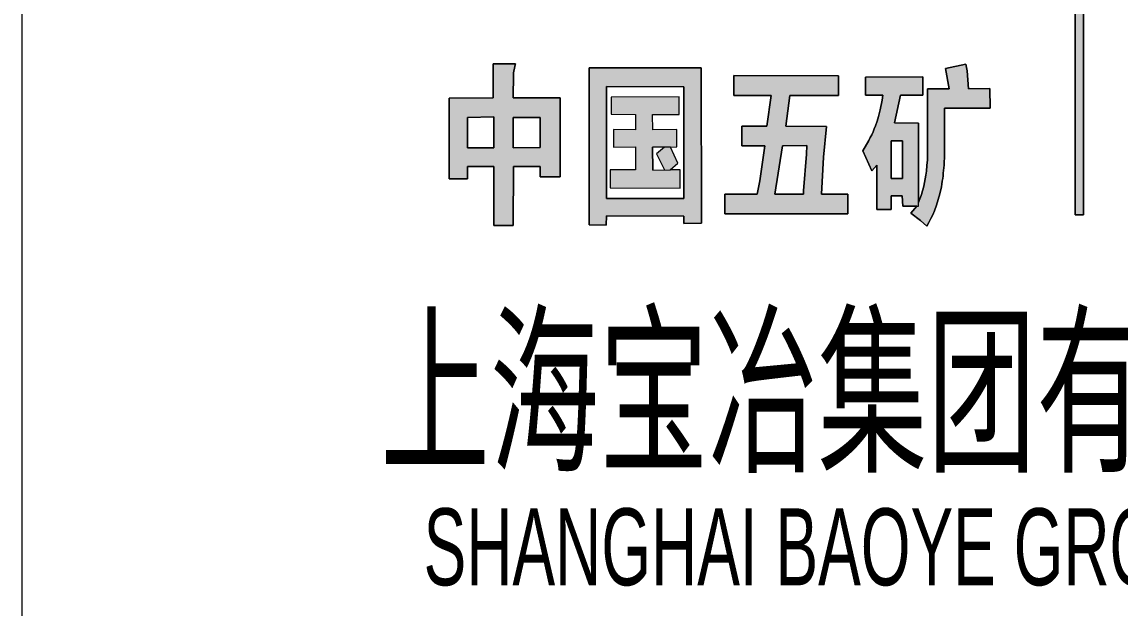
# Model space of a CAD drawing. Header units: millimetres. Extents: x 48 to 11980, y 100 to 8500.
# Drawn here: x 10798 to 11369, y 3641 to 3946 of the extents above; entities that cross this region are included whole.
import ezdxf

# ---------------------------------------------------------------- set-up
doc = ezdxf.new("R2010")
doc.units = ezdxf.units.MM
doc.linetypes.add('XKITLINE00', pattern=[0])
doc.layers.add('OtherObjectType', color=1, linetype='Continuous', lineweight=0)
doc.styles.add('$TD_AUDIT_GENERATED_(E7)', font='ARIAL.TTF')

# ---------------------------------------------------------------- blocks, each defined once
blk = doc.blocks.new('*A5')
at = {"layer": 'OtherObjectType'}
for points in [[(11349.63, 3845.91), (11345.38, 3845.92), (11345.35, 4112.26), (11349.67, 4112.26)], [(11053.33, 3880.66), (11067.35, 3880.79), (11067.3, 3896.44), (11077.66, 3906.6), (11077.69, 3865.6), (11067.33, 3865.52), (11067.3, 3870.89), (11053.41, 3870.99), (11053.33, 3840.37), (11043.31, 3840.36), (11043.3, 3870.93), (11029.64, 3870.94), (11029.62, 3864.51), (11020, 3864.58), (11020.04, 3906.54), (11042.95, 3906.61), (11042.95, 3924.3), (11054.54, 3924.23), (11054.36, 3923.65), (11054.2, 3923.06), (11053.93, 3921.88), (11053.71, 3920.69), (11053.55, 3919.48), (11053.39, 3917.66), (11053.33, 3907.84), (11053.31, 3906.62), (11077.66, 3906.6), (11043.21, 3896.72), (11029.61, 3896.4), (11029.63, 3880.65), (11043.3, 3880.65), (11043.21, 3896.72), (11077.66, 3906.6), (11067.3, 3896.44), (11053.31, 3896.45)], [(11101.75, 3854.35), (11142.01, 3854.34), (11142.05, 3912.42), (11092.79, 3922.21), (11151.08, 3922.28), (11151.17, 3841.44), (11141.99, 3841.39), (11142.06, 3845.13), (11101.77, 3845.32), (11101.71, 3840.55), (11092.81, 3840.56), (11092.79, 3922.21), (11142.05, 3912.42), (11101.84, 3912.54)], [(11249.78, 3864.8), (11255.65, 3864.76), (11255.66, 3884.27), (11266.23, 3917.47), (11266.25, 3908.06), (11254.52, 3908.02), (11251.45, 3893.63), (11264.02, 3893.51), (11263.99, 3850.28), (11255.73, 3850.29), (11255.54, 3855.75), (11249.79, 3855.71), (11249.78, 3848.54), (11242.33, 3848.56), (11242.28, 3871.64), (11239.62, 3868.68), (11235.11, 3879.05), (11238.11, 3884.51), (11238.9, 3885.97), (11239.64, 3887.47), (11240.33, 3889), (11240.97, 3890.55), (11241.57, 3892.13), (11242.39, 3894.54), (11243.12, 3896.99), (11243.97, 3900.32), (11245.02, 3905.39), (11245.46, 3907.95), (11236.48, 3908.02), (11236.46, 3917.43), (11266.23, 3917.47), (11301.04, 3911.43), (11289.93, 3911.36), (11289.22, 3920.62), (11288.53, 3924.06), (11278.05, 3921.94), (11279.88, 3911.33), (11268.7, 3911.35), (11268.7, 3880.39), (11268.68, 3878.4), (11268.55, 3874.42), (11268.34, 3871.43), (11268.04, 3868.46), (11267.78, 3866.49), (11267.47, 3864.53), (11267.1, 3862.59), (11266.68, 3860.66), (11266.19, 3858.76), (11265.93, 3857.82), (11265.65, 3856.89), (11265.35, 3855.96), (11265.04, 3855.04), (11264.71, 3854.13), (11264.36, 3853.23), (11263.99, 3852.33), (11263.99, 3850.28), (11263.08, 3850.28), (11259.91, 3846.66), (11264.91, 3842.98), (11268.23, 3840), (11269.34, 3841.91), (11270.38, 3843.88), (11271.34, 3845.9), (11272.23, 3847.98), (11273.29, 3850.82), (11274.21, 3853.73), (11275.01, 3856.7), (11275.83, 3860.47), (11276.09, 3861.86), (11276.32, 3863.25), (11276.52, 3864.64), (11276.7, 3866.04), (11276.86, 3867.43), (11277, 3868.83), (11277.12, 3870.23), (11277.21, 3871.64), (11277.3, 3873.04), (11277.41, 3875.86), (11277.48, 3878.68), (11277.39, 3895.65), (11277.44, 3901.29), (11301.13, 3901.29), (11301.04, 3911.43), (11266.23, 3917.47), (11255.66, 3884.27), (11249.82, 3884.33)], [(11205.82, 3877.42), (11205.94, 3881.79), (11193.22, 3881.76), (11216.18, 3891.77), (11214.65, 3875.85), (11213.53, 3856.52), (11227.17, 3856.64), (11227.25, 3846.37), (11163.33, 3846.36), (11163.34, 3856.59), (11180.13, 3856.61), (11181.43, 3863.49), (11184.11, 3881.75), (11172.19, 3881.71), (11172.16, 3891.86), (11185.18, 3891.85), (11187.38, 3907.78), (11168.03, 3907.81), (11168.06, 3918.28), (11222.39, 3918.15), (11222.41, 3907.85), (11197, 3907.77), (11194.99, 3891.85), (11216.18, 3891.77), (11193.22, 3881.76), (11189.26, 3856.56), (11204.16, 3856.56), (11204.25, 3858.3)], [(11116.94, 3898.01), (11104.28, 3898.12), (11104.3, 3907.05), (11139.49, 3907.1), (11139.52, 3898.06), (11125.78, 3898.02), (11125.83, 3890.06), (11138.34, 3890.11), (11138.37, 3881.11), (11135.04, 3881.04), (11125.79, 3881.07), (11125.81, 3869.11), (11134.88, 3869.21), (11140.02, 3869.14), (11140.04, 3859.77), (11103.67, 3859.8), (11103.7, 3869.14), (11116.91, 3869.14), (11116.89, 3881.11), (11105.38, 3881.09), (11105.41, 3890.1), (11116.9, 3890.07)], [(11131.88, 3869.17), (11127.83, 3877.59), (11131.96, 3881.05), (11135.04, 3881.04), (11138.81, 3872.68), (11134.88, 3869.21)]]:
    blk.add_hatch(color=7, dxfattribs=at).paths.add_polyline_path(points, flags=17)
at = {"layer": 'OtherObjectType', "color": 7, "linetype": 'XKITLINE00', "lineweight": 0}
for p, q in [((10798, 8405.95), (10798, 192)), ((11345.35, 4112.26), (11345.38, 3845.92)), ((11345.38, 3845.92), (11345.35, 4112.26)), ((11349.63, 3845.91), (11349.67, 4112.26)), ((11349.67, 4112.26), (11349.63, 3845.91)), ((11054.54, 3924.23), (11042.95, 3924.3)), ((11042.95, 3924.3), (11042.95, 3906.61)), ((11042.95, 3906.61), (11042.95, 3924.3)), ((11042.95, 3924.3), (11054.54, 3924.23)), ((11053.71, 3920.69), (11053.93, 3921.88)), ((11053.93, 3921.88), (11053.71, 3920.69)), ((11053.93, 3921.88), (11054.2, 3923.06)), ((11054.2, 3923.06), (11053.93, 3921.88)), ((11054.2, 3923.06), (11054.36, 3923.65)), ((11054.36, 3923.65), (11054.2, 3923.06)), ((11054.36, 3923.65), (11054.54, 3924.23)), ((11054.54, 3924.23), (11054.36, 3923.65)), ((11151.08, 3922.28), (11092.79, 3922.21)), ((11092.79, 3922.21), (11151.08, 3922.28)), ((11092.79, 3922.21), (11092.81, 3840.56)), ((11092.81, 3840.56), (11092.79, 3922.21)), ((11151.17, 3841.44), (11151.08, 3922.28)), ((11151.08, 3922.28), (11151.17, 3841.44)), ((11278.05, 3921.94), (11288.53, 3924.06)), ((11288.53, 3924.06), (11278.05, 3921.94)), ((11279.88, 3911.33), (11278.05, 3921.94)), ((11278.05, 3921.94), (11279.88, 3911.33)), ((11288.53, 3924.06), (11289.22, 3920.62)), ((11289.22, 3920.62), (11288.53, 3924.06)), ((11053.33, 3907.84), (11053.39, 3917.66)), ((11053.39, 3917.66), (11053.33, 3907.84)), ((11053.39, 3917.66), (11053.55, 3919.48)), ((11053.55, 3919.48), (11053.39, 3917.66)), ((11053.55, 3919.48), (11053.71, 3920.69)), ((11053.71, 3920.69), (11053.55, 3919.48)), ((11168.06, 3918.28), (11168.03, 3907.81)), ((11168.03, 3907.81), (11168.06, 3918.28)), ((11222.39, 3918.15), (11168.06, 3918.28)), ((11168.06, 3918.28), (11222.39, 3918.15)), ((11222.41, 3907.85), (11222.39, 3918.15)), ((11222.39, 3918.15), (11222.41, 3907.85)), ((11236.46, 3917.43), (11266.23, 3917.47)), ((11266.23, 3917.47), (11236.46, 3917.43)), ((11236.48, 3908.02), (11236.46, 3917.43)), ((11236.46, 3917.43), (11236.48, 3908.02)), ((11266.23, 3917.47), (11266.25, 3908.06)), ((11266.25, 3908.06), (11266.23, 3917.47)), ((11289.22, 3920.62), (11289.93, 3911.36)), ((11289.93, 3911.36), (11289.22, 3920.62)), ((11101.75, 3854.35), (11101.84, 3912.54)), ((11101.84, 3912.54), (11101.75, 3854.35)), ((11101.84, 3912.54), (11142.05, 3912.42)), ((11142.05, 3912.42), (11101.84, 3912.54)), ((11142.05, 3912.42), (11142.01, 3854.34)), ((11142.01, 3854.34), (11142.05, 3912.42)), ((11268.7, 3880.39), (11268.7, 3911.35)), ((11268.7, 3911.35), (11279.88, 3911.33)), ((11279.88, 3911.33), (11268.7, 3911.35)), ((11268.7, 3911.35), (11268.7, 3880.39)), ((11289.93, 3911.36), (11301.04, 3911.43)), ((11301.04, 3911.43), (11289.93, 3911.36)), ((11301.04, 3911.43), (11301.13, 3901.29)), ((11301.13, 3901.29), (11301.04, 3911.43)), ((11020.04, 3906.54), (11020, 3864.58)), ((11020, 3864.58), (11020.04, 3906.54)), ((11042.95, 3906.61), (11020.04, 3906.54)), ((11020.04, 3906.54), (11042.95, 3906.61)), ((11053.31, 3906.62), (11053.33, 3907.84)), ((11053.33, 3907.84), (11053.31, 3906.62)), ((11077.66, 3906.6), (11053.31, 3906.62)), ((11053.31, 3906.62), (11077.66, 3906.6)), ((11077.69, 3865.6), (11077.66, 3906.6)), ((11077.66, 3906.6), (11077.69, 3865.6)), ((11104.3, 3907.05), (11104.28, 3898.12)), ((11139.49, 3907.1), (11104.3, 3907.05)), ((11139.52, 3898.06), (11139.49, 3907.1)), ((11168.03, 3907.81), (11187.38, 3907.78)), ((11187.38, 3907.78), (11168.03, 3907.81)), ((11187.38, 3907.78), (11185.18, 3891.85)), ((11185.18, 3891.85), (11187.38, 3907.78)), ((11194.99, 3891.85), (11197, 3907.77)), ((11197, 3907.77), (11194.99, 3891.85)), ((11197, 3907.77), (11222.41, 3907.85)), ((11222.41, 3907.85), (11197, 3907.77)), ((11245.46, 3907.95), (11236.48, 3908.02)), ((11236.48, 3908.02), (11245.46, 3907.95)), ((11243.97, 3900.32), (11245.02, 3905.39)), ((11245.02, 3905.39), (11243.97, 3900.32)), ((11245.02, 3905.39), (11245.46, 3907.95)), ((11245.46, 3907.95), (11245.02, 3905.39)), ((11254.52, 3908.02), (11251.45, 3893.63)), ((11251.45, 3893.63), (11254.52, 3908.02)), ((11266.25, 3908.06), (11254.52, 3908.02)), ((11254.52, 3908.02), (11266.25, 3908.06)), ((11104.28, 3898.12), (11116.94, 3898.01)), ((11116.94, 3898.01), (11116.9, 3890.07)), ((11125.78, 3898.02), (11139.52, 3898.06)), ((11125.83, 3890.06), (11125.78, 3898.02)), ((11243.12, 3896.99), (11243.97, 3900.32)), ((11243.97, 3900.32), (11243.12, 3896.99)), ((11277.44, 3901.29), (11277.39, 3895.65)), ((11277.39, 3895.65), (11277.44, 3901.29)), ((11301.13, 3901.29), (11277.44, 3901.29)), ((11277.44, 3901.29), (11301.13, 3901.29)), ((11029.61, 3896.4), (11043.21, 3896.72)), ((11043.21, 3896.72), (11029.61, 3896.4)), ((11029.63, 3880.65), (11029.61, 3896.4)), ((11029.61, 3896.4), (11029.63, 3880.65)), ((11043.21, 3896.72), (11043.3, 3880.65)), ((11043.3, 3880.65), (11043.21, 3896.72)), ((11053.33, 3880.66), (11053.31, 3896.45)), ((11053.31, 3896.45), (11067.3, 3896.44)), ((11067.3, 3896.44), (11053.31, 3896.45)), ((11053.31, 3896.45), (11053.33, 3880.66)), ((11067.3, 3896.44), (11067.35, 3880.79)), ((11067.35, 3880.79), (11067.3, 3896.44)), ((11241.57, 3892.13), (11242.39, 3894.54)), ((11242.39, 3894.54), (11241.57, 3892.13)), ((11242.39, 3894.54), (11243.12, 3896.99)), ((11243.12, 3896.99), (11242.39, 3894.54)), ((11251.45, 3893.63), (11264.02, 3893.51)), ((11264.02, 3893.51), (11251.45, 3893.63)), ((11263.99, 3850.28), (11264.02, 3893.51)), ((11264.02, 3893.51), (11263.99, 3852.33)), ((11277.39, 3895.65), (11277.48, 3878.68)), ((11277.48, 3878.68), (11277.39, 3895.65)), ((11105.41, 3890.1), (11105.38, 3881.09)), ((11116.9, 3890.07), (11105.41, 3890.1)), ((11138.34, 3890.11), (11125.83, 3890.06)), ((11138.37, 3881.11), (11138.34, 3890.11)), ((11185.18, 3891.85), (11172.16, 3891.86)), ((11172.16, 3891.86), (11172.19, 3881.71)), ((11172.19, 3881.71), (11172.16, 3891.86)), ((11172.16, 3891.86), (11185.18, 3891.85)), ((11216.18, 3891.77), (11194.99, 3891.85)), ((11194.99, 3891.85), (11216.18, 3891.77)), ((11214.65, 3875.85), (11216.18, 3891.77)), ((11216.18, 3891.77), (11214.65, 3875.85)), ((11238.9, 3885.97), (11239.64, 3887.47)), ((11239.64, 3887.47), (11238.9, 3885.97)), ((11239.64, 3887.47), (11240.33, 3889)), ((11240.33, 3889), (11239.64, 3887.47)), ((11240.33, 3889), (11240.97, 3890.55)), ((11240.97, 3890.55), (11240.33, 3889)), ((11240.97, 3890.55), (11241.57, 3892.13)), ((11241.57, 3892.13), (11240.97, 3890.55)), ((11067.35, 3880.79), (11053.33, 3880.66)), ((11053.33, 3880.66), (11067.35, 3880.79)), ((11105.38, 3881.09), (11116.89, 3881.11)), ((11116.89, 3881.11), (11116.91, 3869.14)), ((11125.81, 3869.11), (11125.79, 3881.07)), ((11135.04, 3881.04), (11125.79, 3881.07)), ((11125.79, 3881.07), (11125.81, 3869.11)), ((11131.96, 3881.05), (11127.83, 3877.59)), ((11135.04, 3881.04), (11138.37, 3881.11)), ((11138.81, 3872.68), (11135.04, 3881.04)), ((11172.19, 3881.71), (11184.11, 3881.75)), ((11184.11, 3881.75), (11172.19, 3881.71)), ((11184.11, 3881.75), (11181.43, 3863.49)), ((11181.43, 3863.49), (11184.11, 3881.75)), ((11189.26, 3856.56), (11193.22, 3881.76)), ((11193.22, 3881.76), (11189.26, 3856.56)), ((11193.22, 3881.76), (11205.94, 3881.79)), ((11205.94, 3881.79), (11193.22, 3881.76)), ((11205.94, 3881.79), (11205.82, 3877.42)), ((11205.82, 3877.42), (11205.94, 3881.79)), ((11235.11, 3879.05), (11238.11, 3884.51)), ((11238.11, 3884.51), (11235.11, 3879.05)), ((11238.11, 3884.51), (11238.9, 3885.97)), ((11238.9, 3885.97), (11238.11, 3884.51)), ((11249.78, 3864.8), (11249.82, 3884.33)), ((11249.82, 3884.33), (11249.78, 3864.8)), ((11249.82, 3884.33), (11255.66, 3884.27)), ((11255.66, 3884.27), (11249.82, 3884.33)), ((11255.66, 3884.27), (11255.65, 3864.76)), ((11255.65, 3864.76), (11255.66, 3884.27)), ((11043.3, 3880.65), (11029.63, 3880.65)), ((11029.63, 3880.65), (11043.3, 3880.65)), ((11127.83, 3877.59), (11131.88, 3869.17)), ((11205.82, 3877.42), (11204.25, 3858.3)), ((11204.25, 3858.3), (11205.82, 3877.42)), ((11213.53, 3856.52), (11214.65, 3875.85)), ((11214.65, 3875.85), (11213.53, 3856.52)), ((11239.62, 3868.68), (11235.11, 3879.05)), ((11235.11, 3879.05), (11239.62, 3868.68)), ((11268.55, 3874.42), (11268.68, 3878.4)), ((11268.68, 3878.4), (11268.55, 3874.42)), ((11268.68, 3878.4), (11268.7, 3880.39)), ((11268.7, 3880.39), (11268.68, 3878.4)), ((11277.41, 3875.86), (11277.3, 3873.04)), ((11277.3, 3873.04), (11277.41, 3875.86)), ((11277.48, 3878.68), (11277.41, 3875.86)), ((11277.41, 3875.86), (11277.48, 3878.68)), ((11029.62, 3864.51), (11029.64, 3870.94)), ((11029.64, 3870.94), (11029.62, 3864.51)), ((11029.64, 3870.94), (11043.3, 3870.93)), ((11043.3, 3870.93), (11029.64, 3870.94)), ((11043.3, 3870.93), (11043.31, 3840.36)), ((11043.31, 3840.36), (11043.3, 3870.93)), ((11053.33, 3840.37), (11053.41, 3870.99)), ((11053.41, 3870.99), (11053.33, 3840.37)), ((11053.41, 3870.99), (11067.3, 3870.89)), ((11067.3, 3870.89), (11053.41, 3870.99)), ((11067.3, 3870.89), (11067.33, 3865.52)), ((11067.33, 3865.52), (11067.3, 3870.89)), ((11134.88, 3869.21), (11138.81, 3872.68)), ((11242.28, 3871.64), (11239.62, 3868.68)), ((11239.62, 3868.68), (11242.28, 3871.64)), ((11242.33, 3848.56), (11242.28, 3871.64)), ((11242.28, 3871.64), (11242.33, 3848.56)), ((11268.04, 3868.46), (11268.34, 3871.43)), ((11268.34, 3871.43), (11268.04, 3868.46)), ((11268.34, 3871.43), (11268.55, 3874.42)), ((11268.55, 3874.42), (11268.34, 3871.43)), ((11277.12, 3870.23), (11277, 3868.83)), ((11277, 3868.83), (11277.12, 3870.23)), ((11277.21, 3871.64), (11277.12, 3870.23)), ((11277.12, 3870.23), (11277.21, 3871.64)), ((11277.3, 3873.04), (11277.21, 3871.64)), ((11277.21, 3871.64), (11277.3, 3873.04)), ((11020, 3864.58), (11029.62, 3864.51)), ((11029.62, 3864.51), (11020, 3864.58)), ((11067.33, 3865.52), (11077.69, 3865.6)), ((11077.69, 3865.6), (11067.33, 3865.52)), ((11103.7, 3869.14), (11103.67, 3859.8)), ((11116.91, 3869.14), (11103.7, 3869.14)), ((11125.81, 3869.11), (11134.88, 3869.21)), ((11140.02, 3869.14), (11134.88, 3869.21)), ((11140.04, 3859.77), (11140.02, 3869.14)), ((11255.65, 3864.76), (11249.78, 3864.8)), ((11249.78, 3864.8), (11255.65, 3864.76)), ((11267.1, 3862.59), (11267.47, 3864.53)), ((11267.47, 3864.53), (11267.1, 3862.59)), ((11267.47, 3864.53), (11267.78, 3866.49)), ((11267.78, 3866.49), (11267.47, 3864.53)), ((11267.78, 3866.49), (11268.04, 3868.46)), ((11268.04, 3868.46), (11267.78, 3866.49)), ((11276.52, 3864.64), (11276.32, 3863.25)), ((11276.32, 3863.25), (11276.52, 3864.64)), ((11276.7, 3866.04), (11276.52, 3864.64)), ((11276.52, 3864.64), (11276.7, 3866.04)), ((11276.86, 3867.43), (11276.7, 3866.04)), ((11276.7, 3866.04), (11276.86, 3867.43)), ((11277, 3868.83), (11276.86, 3867.43)), ((11276.86, 3867.43), (11277, 3868.83)), ((11103.67, 3859.8), (11140.04, 3859.77)), ((11181.43, 3863.49), (11180.13, 3856.61)), ((11180.13, 3856.61), (11181.43, 3863.49)), ((11204.25, 3858.3), (11204.16, 3856.56)), ((11204.16, 3856.56), (11204.25, 3858.3)), ((11265.93, 3857.82), (11266.19, 3858.76)), ((11266.19, 3858.76), (11265.93, 3857.82)), ((11266.19, 3858.76), (11266.68, 3860.66)), ((11266.68, 3860.66), (11266.19, 3858.76)), ((11266.68, 3860.66), (11267.1, 3862.59)), ((11267.1, 3862.59), (11266.68, 3860.66)), ((11275.83, 3860.47), (11275.01, 3856.7)), ((11275.01, 3856.7), (11275.83, 3860.47)), ((11276.09, 3861.86), (11275.83, 3860.47)), ((11275.83, 3860.47), (11276.09, 3861.86)), ((11276.32, 3863.25), (11276.09, 3861.86)), ((11276.09, 3861.86), (11276.32, 3863.25)), ((11142.01, 3854.34), (11101.75, 3854.35)), ((11101.75, 3854.35), (11142.01, 3854.34)), ((11163.34, 3856.59), (11163.33, 3846.36)), ((11163.33, 3846.36), (11163.34, 3856.59)), ((11180.13, 3856.61), (11163.34, 3856.59)), ((11163.34, 3856.59), (11180.13, 3856.61)), ((11204.16, 3856.56), (11189.26, 3856.56)), ((11189.26, 3856.56), (11204.16, 3856.56)), ((11227.17, 3856.64), (11213.53, 3856.52)), ((11213.53, 3856.52), (11227.17, 3856.64)), ((11227.25, 3846.37), (11227.17, 3856.64)), ((11227.17, 3856.64), (11227.25, 3846.37)), ((11249.79, 3855.71), (11249.78, 3848.54)), ((11249.78, 3848.54), (11249.79, 3855.71)), ((11255.54, 3855.75), (11249.79, 3855.71)), ((11249.79, 3855.71), (11255.54, 3855.75)), ((11255.73, 3850.29), (11255.54, 3855.75)), ((11255.54, 3855.75), (11255.73, 3850.29)), ((11263.99, 3852.33), (11264.36, 3853.23)), ((11264.36, 3853.23), (11263.99, 3852.33)), ((11264.36, 3853.23), (11264.71, 3854.13)), ((11264.71, 3854.13), (11264.36, 3853.23)), ((11264.71, 3854.13), (11265.04, 3855.04)), ((11265.04, 3855.04), (11264.71, 3854.13)), ((11265.04, 3855.04), (11265.35, 3855.96)), ((11265.35, 3855.96), (11265.04, 3855.04)), ((11265.35, 3855.96), (11265.65, 3856.89)), ((11265.65, 3856.89), (11265.35, 3855.96)), ((11265.65, 3856.89), (11265.93, 3857.82)), ((11265.93, 3857.82), (11265.65, 3856.89)), ((11274.21, 3853.73), (11273.29, 3850.82)), ((11273.29, 3850.82), (11274.21, 3853.73)), ((11275.01, 3856.7), (11274.21, 3853.73)), ((11274.21, 3853.73), (11275.01, 3856.7)), ((11249.78, 3848.54), (11242.33, 3848.56)), ((11242.33, 3848.56), (11249.78, 3848.54)), ((11263.08, 3850.28), (11255.73, 3850.29)), ((11255.73, 3850.29), (11263.99, 3850.28)), ((11259.91, 3846.66), (11263.08, 3850.28)), ((11263.08, 3850.28), (11259.91, 3846.66)), ((11264.91, 3842.98), (11259.91, 3846.66)), ((11259.91, 3846.66), (11264.91, 3842.98)), ((11272.23, 3847.98), (11271.34, 3845.9)), ((11271.34, 3845.9), (11272.23, 3847.98)), ((11273.29, 3850.82), (11272.23, 3847.98)), ((11272.23, 3847.98), (11273.29, 3850.82)), ((11101.71, 3840.55), (11101.77, 3845.32)), ((11101.77, 3845.32), (11101.71, 3840.55)), ((11101.77, 3845.32), (11142.06, 3845.13)), ((11142.06, 3845.13), (11101.77, 3845.32)), ((11142.06, 3845.13), (11141.99, 3841.39)), ((11141.99, 3841.39), (11142.06, 3845.13)), ((11141.99, 3841.39), (11151.17, 3841.44)), ((11151.17, 3841.44), (11141.99, 3841.39)), ((11163.33, 3846.36), (11227.25, 3846.37)), ((11227.25, 3846.37), (11163.33, 3846.36)), ((11268.23, 3840), (11264.91, 3842.98)), ((11264.91, 3842.98), (11268.23, 3840)), ((11269.34, 3841.91), (11268.23, 3840)), ((11268.23, 3840), (11269.34, 3841.91)), ((11270.38, 3843.88), (11269.34, 3841.91)), ((11269.34, 3841.91), (11270.38, 3843.88)), ((11271.34, 3845.9), (11270.38, 3843.88)), ((11270.38, 3843.88), (11271.34, 3845.9)), ((11345.38, 3845.92), (11349.63, 3845.91)), ((11349.63, 3845.91), (11345.38, 3845.92)), ((11043.31, 3840.36), (11053.33, 3840.37)), ((11053.33, 3840.37), (11043.31, 3840.36)), ((11092.81, 3840.56), (11101.71, 3840.55)), ((11101.71, 3840.55), (11092.81, 3840.56))]:
    blk.add_line(p, q, dxfattribs=at)
at = {"layer": 'OtherObjectType', "color": 7, "style": '$TD_AUDIT_GENERATED_(E7)', "width": 0.595}
for s, height, p in [('\\M+5C9CF\\M+5BAA3\\M+5B1A6\\M+5D2B1\\M+5BCAF\\M+5CDC5\\M+5D3D0\\M+5CFDE\\M+5B9AB\\M+5CBBE', 70, (10984.34, 3719.47)), ('SHANGHAI BAOYE GROUP CORP., LTD', 40, (11006.74, 3653.32))]:
    blk.add_text(s, height=height, dxfattribs=at).set_placement(p)

msp = doc.modelspace()

# ---------------------------------------------------------------- block references
at = {"lineweight": 0}
msp.add_blockref('*A5', (0, 0), dxfattribs=at)

doc.saveas('drawing.dxf')
